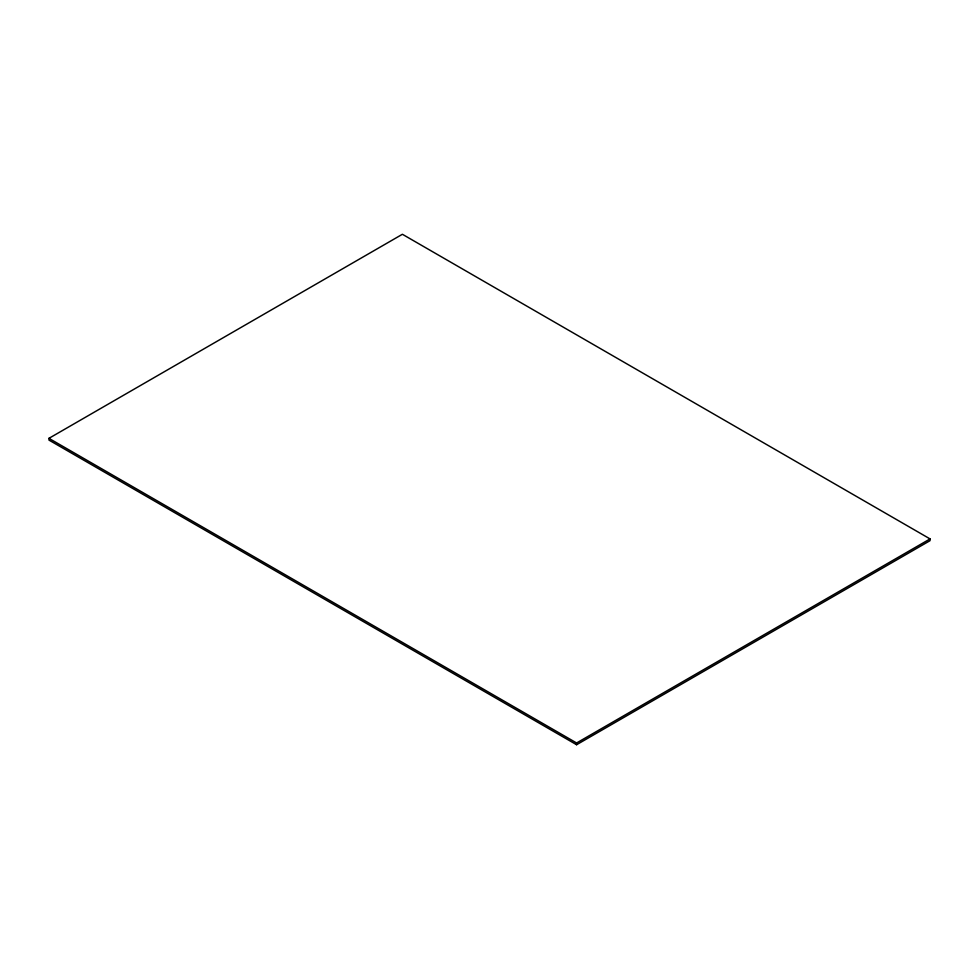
<?xml version="1.0" encoding="UTF-8"?>
<svg xmlns="http://www.w3.org/2000/svg" width="979" height="979" viewBox="0 0 979 979"><rect width="100%" height="100%" fill="white"/><g stroke="black" fill="none" stroke-linecap="round" stroke-linejoin="round"><path stroke-width="1.47" d="M48.95 438.335L402.393 234.275L930.05 538.915L930.05 540.665L576.607 744.725L48.95 440.085L48.95 438.335L576.607 742.975L930.05 538.915M576.607 742.975L576.607 744.725"/></g></svg>
